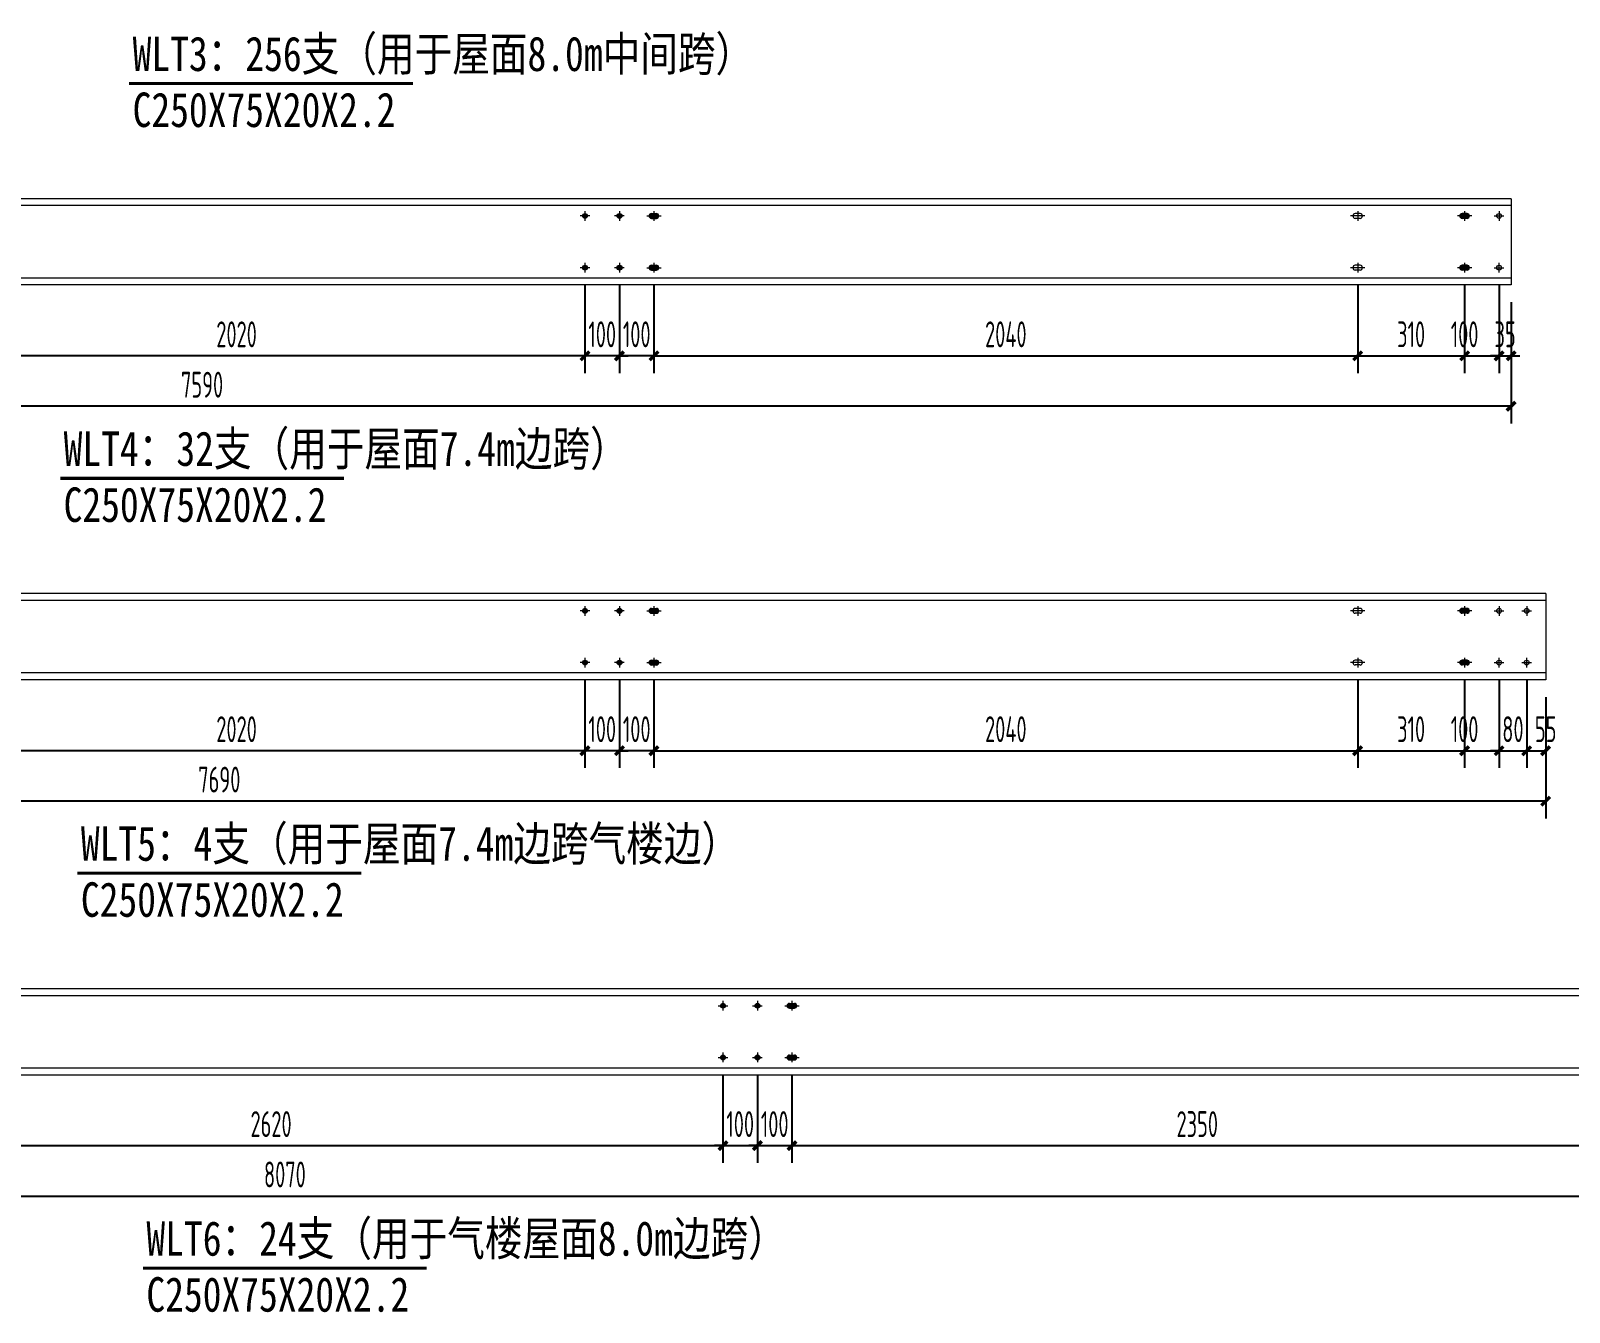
# Model space of a CAD drawing. Header units: inches. Extents: x 129725932 to 129894734, y 55771230 to 55809283.
# Drawn here: x 129813218 to 129817678, y 55780190 to 55783906 of the extents above; entities that cross this region are included whole.
import ezdxf

# ---------------------------------------------------------------- set-up
doc = ezdxf.new("R2010")
doc.units = ezdxf.units.IN
doc.header["$MEASUREMENT"] = 0
for name, color, linetype, lineweight in [('Bolt', 252, 'Continuous', 9), ('灰线', 253, 'Continuous', 5), ('白线', 7, 'Continuous', 5), ('绿线', 3, 'Continuous', 9), ('绿色', 3, 'Continuous', 20), ('黄线', 2, 'Continuous', 13)]:
    doc.layers.add(name, color=color, linetype=linetype, lineweight=lineweight)
doc.layers.add('DIM', color=3, linetype='Continuous')
doc.layers.add('细线', color=37, linetype='Continuous')
doc.styles.add('STYLE1', font='', dxfattribs={"width": 0.8})
doc.styles.add('标注', font='tssdeng.shx', dxfattribs={"width": 0.6, "bigfont": 'tssdchn.shx'})
doc.styles.get('STYLE1').set_extended_font_data('SimSun')
doc.dimstyles.new('构件标注', dxfattribs={"dimtxt": 75, "dimasz": 25, "dimexe": 50, "dimexo": 50, "dimgap": 25, "dimtad": 1, "dimdec": 0, "dimzin": 0, "dimdsep": 46, "dimtxsty": '标注', "dimblk": 'ARCHTICK', "dimcen": 0, "dimclrd": 1, "dimclre": 1, "dimclrt": 7, "dimadec": 0, "dimazin": 0, "dimtfac": 1, "dimtdec": 0, "dimtix": 1, "dimtmove": 2, "dimatfit": 3, "dimldrblk": 'ARCHTICK', "dimfxl": 0, "dimtolj": 1, "dimtzin": 0, "dimlwd": -1, "dimlwe": -1, "dimarcsym": 0})

# ---------------------------------------------------------------- blocks, each defined once
blk = doc.blocks.new('_ArchTick')
at = {"color": 0, "linetype": 'ByBlock', "const_width": 0.4}
blk.add_lwpolyline([(-0.5, -0.5), (0.5, 0.5)], dxfattribs=at)
blk = doc.blocks.new('*D1032')
at = {"layer": 'Defpoints', "color": 0}
for p in [(129809919.7, 55783168.8), (129817509.7, 55783168.8), (129809919.7, 55782817)]:
    blk.add_point(p, dxfattribs=at)
at = {"layer": 'DIM', "color": 1}
for p, q in [((129809919.7, 55783118.8), (129809919.7, 55782767)), ((129817509.7, 55783118.8), (129817509.7, 55782767)), ((129817509.7, 55782817), (129809919.7, 55782817))]:
    blk.add_line(p, q, dxfattribs=at)
at = {"layer": 'DIM', "color": 1, "xscale": 25, "yscale": 25, "zscale": 25, "rotation": 180}
blk.add_blockref('_ArchTick', (129809919.7, 55782817), dxfattribs=at)
at = {"layer": 'DIM', "color": 1, "xscale": 25, "yscale": 25, "zscale": 25}
blk.add_blockref('_ArchTick', (129817509.7, 55782817), dxfattribs=at)
at = {"layer": 'DIM', "color": 7, "insert": (129813714.7, 55782879.5), "char_height": 75, "attachment_point": 5, "style": '标注'}
blk.add_mtext('\\A1;7590', dxfattribs=at)
blk = doc.blocks.new('*D1036')
at = {"layer": 'Defpoints', "color": 0}
for p in [(129814924.7, 55783218.8), (129815024.7, 55783218.8), (129814924.7, 55782963.1)]:
    blk.add_point(p, dxfattribs=at)
at = {"layer": 'DIM', "color": 1}
for p, q in [((129814924.7, 55783168.8), (129814924.7, 55782913.1)), ((129815024.7, 55783168.8), (129815024.7, 55782913.1)), ((129814924.7, 55782963.1), (129814899.7, 55782963.1)), ((129815024.7, 55782963.1), (129814924.7, 55782963.1)), ((129815024.7, 55782963.1), (129815049.7, 55782963.1))]:
    blk.add_line(p, q, dxfattribs=at)
at = {"layer": 'DIM', "color": 1, "xscale": 25, "yscale": 25, "zscale": 25}
blk.add_blockref('_ArchTick', (129814924.7, 55782963.1), dxfattribs=at)
at = {"layer": 'DIM', "color": 1, "xscale": 25, "yscale": 25, "zscale": 25, "rotation": 180}
blk.add_blockref('_ArchTick', (129815024.7, 55782963.1), dxfattribs=at)
at = {"layer": 'DIM', "color": 7, "insert": (129814974.7, 55783025.6), "char_height": 75, "attachment_point": 5, "style": '标注'}
blk.add_mtext('\\A1;100', dxfattribs=at)
blk = doc.blocks.new('*D1037')
at = {"layer": 'Defpoints', "color": 0}
for p in [(129814824.7, 55783218.8), (129814924.7, 55783218.8), (129814824.7, 55782963.1)]:
    blk.add_point(p, dxfattribs=at)
at = {"layer": 'DIM', "color": 1}
for p, q in [((129814824.7, 55783168.8), (129814824.7, 55782913.1)), ((129814924.7, 55783168.8), (129814924.7, 55782913.1)), ((129814824.7, 55782963.1), (129814799.7, 55782963.1)), ((129814924.7, 55782963.1), (129814824.7, 55782963.1)), ((129814924.7, 55782963.1), (129814949.7, 55782963.1))]:
    blk.add_line(p, q, dxfattribs=at)
at = {"layer": 'DIM', "color": 1, "xscale": 25, "yscale": 25, "zscale": 25}
blk.add_blockref('_ArchTick', (129814824.7, 55782963.1), dxfattribs=at)
at = {"layer": 'DIM', "color": 1, "xscale": 25, "yscale": 25, "zscale": 25, "rotation": 180}
blk.add_blockref('_ArchTick', (129814924.7, 55782963.1), dxfattribs=at)
at = {"layer": 'DIM', "color": 7, "insert": (129814874.7, 55783025.6), "char_height": 75, "attachment_point": 5, "style": '标注'}
blk.add_mtext('\\A1;100', dxfattribs=at)
blk = doc.blocks.new('*D1040')
at = {"layer": 'Defpoints', "color": 0}
for p in [(129812804.7, 55783218.8), (129814824.7, 55783218.8), (129812804.7, 55782963.1)]:
    blk.add_point(p, dxfattribs=at)
at = {"layer": 'DIM', "color": 1}
for p, q in [((129812804.7, 55783168.8), (129812804.7, 55782913.1)), ((129814824.7, 55783168.8), (129814824.7, 55782913.1)), ((129814824.7, 55782963.1), (129812804.7, 55782963.1))]:
    blk.add_line(p, q, dxfattribs=at)
at = {"layer": 'DIM', "color": 1, "xscale": 25, "yscale": 25, "zscale": 25, "rotation": 180}
blk.add_blockref('_ArchTick', (129812804.7, 55782963.1), dxfattribs=at)
at = {"layer": 'DIM', "color": 1, "xscale": 25, "yscale": 25, "zscale": 25}
blk.add_blockref('_ArchTick', (129814824.7, 55782963.1), dxfattribs=at)
at = {"layer": 'DIM', "color": 7, "insert": (129813814.7, 55783025.6), "char_height": 75, "attachment_point": 5, "style": '标注'}
blk.add_mtext('\\A1;2020', dxfattribs=at)
blk = doc.blocks.new('*D1042')
at = {"layer": 'Defpoints', "color": 0}
for p in [(129817374.7, 55783218.8), (129817474.7, 55783218.8), (129817474.7, 55782963.1)]:
    blk.add_point(p, dxfattribs=at)
at = {"layer": 'DIM', "color": 1}
for p, q in [((129817374.7, 55783168.8), (129817374.7, 55782913.1)), ((129817474.7, 55783168.8), (129817474.7, 55782913.1)), ((129817374.7, 55782963.1), (129817474.7, 55782963.1))]:
    blk.add_line(p, q, dxfattribs=at)
at = {"layer": 'DIM', "color": 1, "xscale": 25, "yscale": 25, "zscale": 25, "rotation": 180}
blk.add_blockref('_ArchTick', (129817374.7, 55782963.1), dxfattribs=at)
at = {"layer": 'DIM', "color": 1, "xscale": 25, "yscale": 25, "zscale": 25}
blk.add_blockref('_ArchTick', (129817474.7, 55782963.1), dxfattribs=at)
at = {"layer": 'DIM', "color": 7, "insert": (129817374.7, 55783025.6), "char_height": 75, "attachment_point": 5, "style": '标注'}
blk.add_mtext('\\A1;100', dxfattribs=at)
blk = doc.blocks.new('*D1043')
at = {"layer": 'Defpoints', "color": 0}
for p in [(129817474.7, 55783218.8), (129817509.7, 55783168.8), (129817509.7, 55782963.1)]:
    blk.add_point(p, dxfattribs=at)
at = {"layer": 'DIM', "color": 1}
for p, q in [((129817474.7, 55783168.8), (129817474.7, 55782913.1)), ((129817509.7, 55783118.8), (129817509.7, 55782913.1)), ((129817474.7, 55782963.1), (129817449.7, 55782963.1)), ((129817474.7, 55782963.1), (129817509.7, 55782963.1)), ((129817509.7, 55782963.1), (129817534.7, 55782963.1))]:
    blk.add_line(p, q, dxfattribs=at)
at = {"layer": 'DIM', "color": 1, "xscale": 25, "yscale": 25, "zscale": 25}
blk.add_blockref('_ArchTick', (129817474.7, 55782963.1), dxfattribs=at)
at = {"layer": 'DIM', "color": 1, "xscale": 25, "yscale": 25, "zscale": 25, "rotation": 180}
blk.add_blockref('_ArchTick', (129817509.7, 55782963.1), dxfattribs=at)
at = {"layer": 'DIM', "color": 7, "insert": (129817492.2, 55783025.6), "char_height": 75, "attachment_point": 5, "style": '标注'}
blk.add_mtext('\\A1;35', dxfattribs=at)
blk = doc.blocks.new('*D1044')
at = {"layer": 'Defpoints', "color": 0}
for p in [(129815024.7, 55783218.8), (129817064.7, 55783218.8), (129817064.7, 55782963.1)]:
    blk.add_point(p, dxfattribs=at)
at = {"layer": 'DIM', "color": 1}
for p, q in [((129815024.7, 55783168.8), (129815024.7, 55782913.1)), ((129817064.7, 55783168.8), (129817064.7, 55782913.1)), ((129815024.7, 55782963.1), (129817064.7, 55782963.1))]:
    blk.add_line(p, q, dxfattribs=at)
at = {"layer": 'DIM', "color": 1, "xscale": 25, "yscale": 25, "zscale": 25, "rotation": 180}
blk.add_blockref('_ArchTick', (129815024.7, 55782963.1), dxfattribs=at)
at = {"layer": 'DIM', "color": 1, "xscale": 25, "yscale": 25, "zscale": 25}
blk.add_blockref('_ArchTick', (129817064.7, 55782963.1), dxfattribs=at)
at = {"layer": 'DIM', "color": 7, "insert": (129816044.7, 55783025.6), "char_height": 75, "attachment_point": 5, "style": '标注'}
blk.add_mtext('\\A1;2040', dxfattribs=at)
blk = doc.blocks.new('*D1045')
at = {"layer": 'Defpoints', "color": 0}
for p in [(129817064.7, 55783218.8), (129817374.7, 55783218.8), (129817374.7, 55782963.1)]:
    blk.add_point(p, dxfattribs=at)
at = {"layer": 'DIM', "color": 1}
for p, q in [((129817064.7, 55783168.8), (129817064.7, 55782913.1)), ((129817374.7, 55783168.8), (129817374.7, 55782913.1)), ((129817064.7, 55782963.1), (129817374.7, 55782963.1))]:
    blk.add_line(p, q, dxfattribs=at)
at = {"layer": 'DIM', "color": 1, "xscale": 25, "yscale": 25, "zscale": 25, "rotation": 180}
blk.add_blockref('_ArchTick', (129817064.7, 55782963.1), dxfattribs=at)
at = {"layer": 'DIM', "color": 1, "xscale": 25, "yscale": 25, "zscale": 25}
blk.add_blockref('_ArchTick', (129817374.7, 55782963.1), dxfattribs=at)
at = {"layer": 'DIM', "color": 7, "insert": (129817219.7, 55783025.6), "char_height": 75, "attachment_point": 5, "style": '标注'}
blk.add_mtext('\\A1;310', dxfattribs=at)
blk = doc.blocks.new('*D1048')
at = {"layer": 'Defpoints', "color": 0}
for p in [(129815424.7, 55780928.5), (129817774.7, 55780928.5), (129817774.7, 55780672.9)]:
    blk.add_point(p, dxfattribs=at)
at = {"layer": 'DIM', "color": 1}
for p, q in [((129815424.7, 55780878.5), (129815424.7, 55780622.9)), ((129817774.7, 55780878.5), (129817774.7, 55780622.9)), ((129815424.7, 55780672.9), (129817774.7, 55780672.9))]:
    blk.add_line(p, q, dxfattribs=at)
at = {"layer": 'DIM', "color": 1, "xscale": 25, "yscale": 25, "zscale": 25, "rotation": 180}
blk.add_blockref('_ArchTick', (129815424.7, 55780672.9), dxfattribs=at)
at = {"layer": 'DIM', "color": 1, "xscale": 25, "yscale": 25, "zscale": 25}
blk.add_blockref('_ArchTick', (129817774.7, 55780672.9), dxfattribs=at)
at = {"layer": 'DIM', "color": 7, "insert": (129816599.7, 55780735.4), "char_height": 75, "attachment_point": 5, "style": '标注'}
blk.add_mtext('\\A1;2350', dxfattribs=at)
blk = doc.blocks.new('*D1050')
at = {"layer": 'Defpoints', "color": 0}
for p in [(129809919.7, 55780878.5), (129817989.7, 55780878.5), (129817989.7, 55780526.8)]:
    blk.add_point(p, dxfattribs=at)
at = {"layer": 'DIM', "color": 1}
for p, q in [((129809919.7, 55780828.5), (129809919.7, 55780476.8)), ((129817989.7, 55780828.5), (129817989.7, 55780476.8)), ((129809919.7, 55780526.8), (129817989.7, 55780526.8))]:
    blk.add_line(p, q, dxfattribs=at)
at = {"layer": 'DIM', "color": 1, "xscale": 25, "yscale": 25, "zscale": 25, "rotation": 180}
blk.add_blockref('_ArchTick', (129809919.7, 55780526.8), dxfattribs=at)
at = {"layer": 'DIM', "color": 1, "xscale": 25, "yscale": 25, "zscale": 25}
blk.add_blockref('_ArchTick', (129817989.7, 55780526.8), dxfattribs=at)
at = {"layer": 'DIM', "color": 7, "insert": (129813954.7, 55780589.3), "char_height": 75, "attachment_point": 5, "style": '标注'}
blk.add_mtext('\\A1;8070', dxfattribs=at)
blk = doc.blocks.new('*D1056')
at = {"layer": 'Defpoints', "color": 0}
for p in [(129815324.7, 55780928.5), (129815424.7, 55780928.5), (129815424.7, 55780672.9)]:
    blk.add_point(p, dxfattribs=at)
at = {"layer": 'DIM', "color": 1}
for p, q in [((129815324.7, 55780878.5), (129815324.7, 55780622.9)), ((129815424.7, 55780878.5), (129815424.7, 55780622.9)), ((129815324.7, 55780672.9), (129815299.7, 55780672.9)), ((129815324.7, 55780672.9), (129815424.7, 55780672.9)), ((129815424.7, 55780672.9), (129815449.7, 55780672.9))]:
    blk.add_line(p, q, dxfattribs=at)
at = {"layer": 'DIM', "color": 1, "xscale": 25, "yscale": 25, "zscale": 25}
blk.add_blockref('_ArchTick', (129815324.7, 55780672.9), dxfattribs=at)
at = {"layer": 'DIM', "color": 1, "xscale": 25, "yscale": 25, "zscale": 25, "rotation": 180}
blk.add_blockref('_ArchTick', (129815424.7, 55780672.9), dxfattribs=at)
at = {"layer": 'DIM', "color": 7, "insert": (129815374.7, 55780735.4), "char_height": 75, "attachment_point": 5, "style": '标注'}
blk.add_mtext('\\A1;100', dxfattribs=at)
blk = doc.blocks.new('*D1057')
at = {"layer": 'Defpoints', "color": 0}
for p in [(129815224.7, 55780928.5), (129815324.7, 55780928.5), (129815324.7, 55780672.9)]:
    blk.add_point(p, dxfattribs=at)
at = {"layer": 'DIM', "color": 1}
for p, q in [((129815224.7, 55780878.5), (129815224.7, 55780622.9)), ((129815324.7, 55780878.5), (129815324.7, 55780622.9)), ((129815224.7, 55780672.9), (129815199.7, 55780672.9)), ((129815224.7, 55780672.9), (129815324.7, 55780672.9)), ((129815324.7, 55780672.9), (129815349.7, 55780672.9))]:
    blk.add_line(p, q, dxfattribs=at)
at = {"layer": 'DIM', "color": 1, "xscale": 25, "yscale": 25, "zscale": 25}
blk.add_blockref('_ArchTick', (129815224.7, 55780672.9), dxfattribs=at)
at = {"layer": 'DIM', "color": 1, "xscale": 25, "yscale": 25, "zscale": 25, "rotation": 180}
blk.add_blockref('_ArchTick', (129815324.7, 55780672.9), dxfattribs=at)
at = {"layer": 'DIM', "color": 7, "insert": (129815274.7, 55780735.4), "char_height": 75, "attachment_point": 5, "style": '标注'}
blk.add_mtext('\\A1;100', dxfattribs=at)
blk = doc.blocks.new('*D1058')
at = {"layer": 'Defpoints', "color": 0}
for p in [(129812604.7, 55780928.5), (129815224.7, 55780928.5), (129815224.7, 55780672.9)]:
    blk.add_point(p, dxfattribs=at)
at = {"layer": 'DIM', "color": 1}
for p, q in [((129812604.7, 55780878.5), (129812604.7, 55780622.9)), ((129815224.7, 55780878.5), (129815224.7, 55780622.9)), ((129812604.7, 55780672.9), (129815224.7, 55780672.9))]:
    blk.add_line(p, q, dxfattribs=at)
at = {"layer": 'DIM', "color": 1, "xscale": 25, "yscale": 25, "zscale": 25, "rotation": 180}
blk.add_blockref('_ArchTick', (129812604.7, 55780672.9), dxfattribs=at)
at = {"layer": 'DIM', "color": 1, "xscale": 25, "yscale": 25, "zscale": 25}
blk.add_blockref('_ArchTick', (129815224.7, 55780672.9), dxfattribs=at)
at = {"layer": 'DIM', "color": 7, "insert": (129813914.7, 55780735.4), "char_height": 75, "attachment_point": 5, "style": '标注'}
blk.add_mtext('\\A1;2620', dxfattribs=at)
blk = doc.blocks.new('*D1099')
at = {"layer": 'Defpoints', "color": 0}
for p in [(129809919.7, 55782023.7), (129817609.7, 55782023.7), (129809919.7, 55781671.9)]:
    blk.add_point(p, dxfattribs=at)
at = {"layer": 'DIM', "color": 1}
for p, q in [((129809919.7, 55781973.7), (129809919.7, 55781621.9)), ((129817609.7, 55781973.7), (129817609.7, 55781621.9)), ((129817609.7, 55781671.9), (129809919.7, 55781671.9))]:
    blk.add_line(p, q, dxfattribs=at)
at = {"layer": 'DIM', "color": 1, "xscale": 25, "yscale": 25, "zscale": 25, "rotation": 180}
blk.add_blockref('_ArchTick', (129809919.7, 55781671.9), dxfattribs=at)
at = {"layer": 'DIM', "color": 1, "xscale": 25, "yscale": 25, "zscale": 25}
blk.add_blockref('_ArchTick', (129817609.7, 55781671.9), dxfattribs=at)
at = {"layer": 'DIM', "color": 7, "insert": (129813764.7, 55781734.4), "char_height": 75, "attachment_point": 5, "style": '标注'}
blk.add_mtext('\\A1;7690', dxfattribs=at)
blk = doc.blocks.new('*D1103')
at = {"layer": 'Defpoints', "color": 0}
for p in [(129814924.7, 55782073.7), (129815024.7, 55782073.7), (129814924.7, 55781818)]:
    blk.add_point(p, dxfattribs=at)
at = {"layer": 'DIM', "color": 1}
for p, q in [((129814924.7, 55782023.7), (129814924.7, 55781768)), ((129815024.7, 55782023.7), (129815024.7, 55781768)), ((129814924.7, 55781818), (129814899.7, 55781818)), ((129815024.7, 55781818), (129814924.7, 55781818)), ((129815024.7, 55781818), (129815049.7, 55781818))]:
    blk.add_line(p, q, dxfattribs=at)
at = {"layer": 'DIM', "color": 1, "xscale": 25, "yscale": 25, "zscale": 25}
blk.add_blockref('_ArchTick', (129814924.7, 55781818), dxfattribs=at)
at = {"layer": 'DIM', "color": 1, "xscale": 25, "yscale": 25, "zscale": 25, "rotation": 180}
blk.add_blockref('_ArchTick', (129815024.7, 55781818), dxfattribs=at)
at = {"layer": 'DIM', "color": 7, "insert": (129814974.7, 55781880.5), "char_height": 75, "attachment_point": 5, "style": '标注'}
blk.add_mtext('\\A1;100', dxfattribs=at)
blk = doc.blocks.new('*D1104')
at = {"layer": 'Defpoints', "color": 0}
for p in [(129814824.7, 55782073.7), (129814924.7, 55782073.7), (129814824.7, 55781818)]:
    blk.add_point(p, dxfattribs=at)
at = {"layer": 'DIM', "color": 1}
for p, q in [((129814824.7, 55782023.7), (129814824.7, 55781768)), ((129814924.7, 55782023.7), (129814924.7, 55781768)), ((129814824.7, 55781818), (129814799.7, 55781818)), ((129814924.7, 55781818), (129814824.7, 55781818)), ((129814924.7, 55781818), (129814949.7, 55781818))]:
    blk.add_line(p, q, dxfattribs=at)
at = {"layer": 'DIM', "color": 1, "xscale": 25, "yscale": 25, "zscale": 25}
blk.add_blockref('_ArchTick', (129814824.7, 55781818), dxfattribs=at)
at = {"layer": 'DIM', "color": 1, "xscale": 25, "yscale": 25, "zscale": 25, "rotation": 180}
blk.add_blockref('_ArchTick', (129814924.7, 55781818), dxfattribs=at)
at = {"layer": 'DIM', "color": 7, "insert": (129814874.7, 55781880.5), "char_height": 75, "attachment_point": 5, "style": '标注'}
blk.add_mtext('\\A1;100', dxfattribs=at)
blk = doc.blocks.new('*D1107')
at = {"layer": 'Defpoints', "color": 0}
for p in [(129812804.7, 55782073.7), (129814824.7, 55782073.7), (129812804.7, 55781818)]:
    blk.add_point(p, dxfattribs=at)
at = {"layer": 'DIM', "color": 1}
for p, q in [((129812804.7, 55782023.7), (129812804.7, 55781768)), ((129814824.7, 55782023.7), (129814824.7, 55781768)), ((129814824.7, 55781818), (129812804.7, 55781818))]:
    blk.add_line(p, q, dxfattribs=at)
at = {"layer": 'DIM', "color": 1, "xscale": 25, "yscale": 25, "zscale": 25, "rotation": 180}
blk.add_blockref('_ArchTick', (129812804.7, 55781818), dxfattribs=at)
at = {"layer": 'DIM', "color": 1, "xscale": 25, "yscale": 25, "zscale": 25}
blk.add_blockref('_ArchTick', (129814824.7, 55781818), dxfattribs=at)
at = {"layer": 'DIM', "color": 7, "insert": (129813814.7, 55781880.5), "char_height": 75, "attachment_point": 5, "style": '标注'}
blk.add_mtext('\\A1;2020', dxfattribs=at)
blk = doc.blocks.new('*D1109')
at = {"layer": 'Defpoints', "color": 0}
for p in [(129817374.7, 55782073.7), (129817474.7, 55782073.7), (129817474.7, 55781818)]:
    blk.add_point(p, dxfattribs=at)
at = {"layer": 'DIM', "color": 1}
for p, q in [((129817374.7, 55782023.7), (129817374.7, 55781768)), ((129817474.7, 55782023.7), (129817474.7, 55781768)), ((129817374.7, 55781818), (129817474.7, 55781818))]:
    blk.add_line(p, q, dxfattribs=at)
at = {"layer": 'DIM', "color": 1, "xscale": 25, "yscale": 25, "zscale": 25, "rotation": 180}
blk.add_blockref('_ArchTick', (129817374.7, 55781818), dxfattribs=at)
at = {"layer": 'DIM', "color": 1, "xscale": 25, "yscale": 25, "zscale": 25}
blk.add_blockref('_ArchTick', (129817474.7, 55781818), dxfattribs=at)
at = {"layer": 'DIM', "color": 7, "insert": (129817374.7, 55781880.5), "char_height": 75, "attachment_point": 5, "style": '标注'}
blk.add_mtext('\\A1;100', dxfattribs=at)
blk = doc.blocks.new('*D1110')
at = {"layer": 'Defpoints', "color": 0}
for p in [(129815024.7, 55782073.7), (129817064.7, 55782073.7), (129817064.7, 55781818)]:
    blk.add_point(p, dxfattribs=at)
at = {"layer": 'DIM', "color": 1}
for p, q in [((129815024.7, 55782023.7), (129815024.7, 55781768)), ((129817064.7, 55782023.7), (129817064.7, 55781768)), ((129815024.7, 55781818), (129817064.7, 55781818))]:
    blk.add_line(p, q, dxfattribs=at)
at = {"layer": 'DIM', "color": 1, "xscale": 25, "yscale": 25, "zscale": 25, "rotation": 180}
blk.add_blockref('_ArchTick', (129815024.7, 55781818), dxfattribs=at)
at = {"layer": 'DIM', "color": 1, "xscale": 25, "yscale": 25, "zscale": 25}
blk.add_blockref('_ArchTick', (129817064.7, 55781818), dxfattribs=at)
at = {"layer": 'DIM', "color": 7, "insert": (129816044.7, 55781880.5), "char_height": 75, "attachment_point": 5, "style": '标注'}
blk.add_mtext('\\A1;2040', dxfattribs=at)
blk = doc.blocks.new('*D1111')
at = {"layer": 'Defpoints', "color": 0}
for p in [(129817064.7, 55782073.6), (129817374.7, 55782073.6), (129817374.7, 55781818)]:
    blk.add_point(p, dxfattribs=at)
at = {"layer": 'DIM', "color": 1}
for p, q in [((129817064.7, 55782023.6), (129817064.7, 55781768)), ((129817374.7, 55782023.6), (129817374.7, 55781768)), ((129817064.7, 55781818), (129817374.7, 55781818))]:
    blk.add_line(p, q, dxfattribs=at)
at = {"layer": 'DIM', "color": 1, "xscale": 25, "yscale": 25, "zscale": 25, "rotation": 180}
blk.add_blockref('_ArchTick', (129817064.7, 55781818), dxfattribs=at)
at = {"layer": 'DIM', "color": 1, "xscale": 25, "yscale": 25, "zscale": 25}
blk.add_blockref('_ArchTick', (129817374.7, 55781818), dxfattribs=at)
at = {"layer": 'DIM', "color": 7, "insert": (129817219.7, 55781880.5), "char_height": 75, "attachment_point": 5, "style": '标注'}
blk.add_mtext('\\A1;310', dxfattribs=at)
blk = doc.blocks.new('*D1115')
at = {"layer": 'Defpoints', "color": 0}
for p in [(129817554.7, 55782073.7), (129817609.7, 55782023.7), (129817609.7, 55781818)]:
    blk.add_point(p, dxfattribs=at)
at = {"layer": 'DIM', "color": 1}
for p, q in [((129817554.7, 55782023.7), (129817554.7, 55781768)), ((129817609.7, 55781973.7), (129817609.7, 55781768)), ((129817554.7, 55781818), (129817609.7, 55781818))]:
    blk.add_line(p, q, dxfattribs=at)
at = {"layer": 'DIM', "color": 1, "xscale": 25, "yscale": 25, "zscale": 25, "rotation": 180}
blk.add_blockref('_ArchTick', (129817554.7, 55781818), dxfattribs=at)
at = {"layer": 'DIM', "color": 1, "xscale": 25, "yscale": 25, "zscale": 25}
blk.add_blockref('_ArchTick', (129817609.7, 55781818), dxfattribs=at)
at = {"layer": 'DIM', "color": 7, "insert": (129817609.7, 55781880.5), "char_height": 75, "attachment_point": 5, "style": '标注'}
blk.add_mtext('\\A1;55', dxfattribs=at)
blk = doc.blocks.new('*D1116')
at = {"layer": 'Defpoints', "color": 0}
for p in [(129817474.7, 55782073.7), (129817554.7, 55782073.7), (129817554.7, 55781818)]:
    blk.add_point(p, dxfattribs=at)
at = {"layer": 'DIM', "color": 1}
for p, q in [((129817474.7, 55782023.7), (129817474.7, 55781768)), ((129817554.7, 55782023.7), (129817554.7, 55781768)), ((129817474.7, 55781818), (129817449.7, 55781818)), ((129817474.7, 55781818), (129817554.7, 55781818)), ((129817554.7, 55781818), (129817579.7, 55781818))]:
    blk.add_line(p, q, dxfattribs=at)
at = {"layer": 'DIM', "color": 1, "xscale": 25, "yscale": 25, "zscale": 25}
blk.add_blockref('_ArchTick', (129817474.7, 55781818), dxfattribs=at)
at = {"layer": 'DIM', "color": 1, "xscale": 25, "yscale": 25, "zscale": 25, "rotation": 180}
blk.add_blockref('_ArchTick', (129817554.7, 55781818), dxfattribs=at)
at = {"layer": 'DIM', "color": 7, "insert": (129817514.7, 55781880.5), "char_height": 75, "attachment_point": 5, "style": '标注'}
blk.add_mtext('\\A1;80', dxfattribs=at)

msp = doc.modelspace()

# ---------------------------------------------------------------- hatches: boundary and pattern name
at = {"layer": '绿线'}
h = msp.add_hatch(color=256, dxfattribs=at)
h.paths.add_polyline_path([(129815024.7, 55783375.8), (129815017.7, 55783375.8, 0.414214), (129815010.7, 55783368.8), (129815024.7, 55783368.8)])
h.paths.add_polyline_path([(129815031.7, 55783375.8), (129815024.7, 55783375.8), (129815024.7, 55783368.8), (129815038.7, 55783368.8, 0.414214)])
h.paths.add_polyline_path([(129815038.7, 55783368.8), (129815024.7, 55783368.8), (129815024.7, 55783361.8), (129815031.7, 55783361.8, 0.414214)])
h.paths.add_polyline_path([(129815024.7, 55783368.8), (129815010.7, 55783368.8, 0.414214), (129815017.7, 55783361.8), (129815024.7, 55783361.8)])
h = msp.add_hatch(color=256, dxfattribs=at)
h.paths.add_polyline_path([(129817374.7, 55783375.8), (129817381.7, 55783375.8, -0.414214), (129817388.7, 55783368.8), (129817374.7, 55783368.8)])
h.paths.add_polyline_path([(129817367.7, 55783375.8), (129817374.7, 55783375.8), (129817374.7, 55783368.8), (129817360.7, 55783368.8, -0.414214)])
h.paths.add_polyline_path([(129817360.7, 55783368.8), (129817374.7, 55783368.8), (129817374.7, 55783361.8), (129817367.7, 55783361.8, -0.414214)])
h.paths.add_polyline_path([(129817374.7, 55783368.8), (129817388.7, 55783368.8, -0.414214), (129817381.7, 55783361.8), (129817374.7, 55783361.8)])
h = msp.add_hatch(color=256, dxfattribs=at)
h.paths.add_polyline_path([(129815024.7, 55783225.8), (129815017.7, 55783225.8, 0.414214), (129815010.7, 55783218.8), (129815024.7, 55783218.8)])
h.paths.add_polyline_path([(129815031.7, 55783225.8), (129815024.7, 55783225.8), (129815024.7, 55783218.8), (129815038.7, 55783218.8, 0.414214)])
h.paths.add_polyline_path([(129815038.7, 55783218.8), (129815024.7, 55783218.8), (129815024.7, 55783211.8), (129815031.7, 55783211.8, 0.414214)])
h.paths.add_polyline_path([(129815024.7, 55783218.8), (129815010.7, 55783218.8, 0.414214), (129815017.7, 55783211.8), (129815024.7, 55783211.8)])
h = msp.add_hatch(color=256, dxfattribs=at)
h.paths.add_polyline_path([(129817374.7, 55783225.8), (129817381.7, 55783225.8, -0.414214), (129817388.7, 55783218.8), (129817374.7, 55783218.8)])
h.paths.add_polyline_path([(129817367.7, 55783225.8), (129817374.7, 55783225.8), (129817374.7, 55783218.8), (129817360.7, 55783218.8, -0.414214)])
h.paths.add_polyline_path([(129817360.7, 55783218.8), (129817374.7, 55783218.8), (129817374.7, 55783211.8), (129817367.7, 55783211.8, -0.414214)])
h.paths.add_polyline_path([(129817374.7, 55783218.8), (129817388.7, 55783218.8, -0.414214), (129817381.7, 55783211.8), (129817374.7, 55783211.8)])
h = msp.add_hatch(color=256, dxfattribs=at)
h.paths.add_polyline_path([(129815024.7, 55782230.7), (129815017.7, 55782230.7, 0.414214), (129815010.7, 55782223.7), (129815024.7, 55782223.7)])
h.paths.add_polyline_path([(129815031.7, 55782230.7), (129815024.7, 55782230.7), (129815024.7, 55782223.7), (129815038.7, 55782223.7, 0.414214)])
h.paths.add_polyline_path([(129815038.7, 55782223.7), (129815024.7, 55782223.7), (129815024.7, 55782216.7), (129815031.7, 55782216.7, 0.414214)])
h.paths.add_polyline_path([(129815024.7, 55782223.7), (129815010.7, 55782223.7, 0.414214), (129815017.7, 55782216.7), (129815024.7, 55782216.7)])
h = msp.add_hatch(color=256, dxfattribs=at)
h.paths.add_polyline_path([(129817374.7, 55782230.7), (129817381.7, 55782230.7, -0.414214), (129817388.7, 55782223.7), (129817374.7, 55782223.7)])
h.paths.add_polyline_path([(129817367.7, 55782230.7), (129817374.7, 55782230.7), (129817374.7, 55782223.7), (129817360.7, 55782223.7, -0.414214)])
h.paths.add_polyline_path([(129817360.7, 55782223.7), (129817374.7, 55782223.7), (129817374.7, 55782216.7), (129817367.7, 55782216.7, -0.414214)])
h.paths.add_polyline_path([(129817374.7, 55782223.7), (129817388.7, 55782223.7, -0.414214), (129817381.7, 55782216.7), (129817374.7, 55782216.7)])
h = msp.add_hatch(color=256, dxfattribs=at)
h.paths.add_polyline_path([(129815024.7, 55782080.7), (129815017.7, 55782080.7, 0.414214), (129815010.7, 55782073.6), (129815024.7, 55782073.6)])
h.paths.add_polyline_path([(129815031.7, 55782080.7), (129815024.7, 55782080.7), (129815024.7, 55782073.6), (129815038.7, 55782073.6, 0.414214)])
h.paths.add_polyline_path([(129815038.7, 55782073.6), (129815024.7, 55782073.6), (129815024.7, 55782066.7), (129815031.7, 55782066.7, 0.414214)])
h.paths.add_polyline_path([(129815024.7, 55782073.6), (129815010.7, 55782073.6, 0.414214), (129815017.7, 55782066.7), (129815024.7, 55782066.7)])
h = msp.add_hatch(color=256, dxfattribs=at)
h.paths.add_polyline_path([(129817374.7, 55782080.7), (129817381.7, 55782080.7, -0.414214), (129817388.7, 55782073.6), (129817374.7, 55782073.6)])
h.paths.add_polyline_path([(129817367.7, 55782080.7), (129817374.7, 55782080.7), (129817374.7, 55782073.6), (129817360.7, 55782073.6, -0.414214)])
h.paths.add_polyline_path([(129817360.7, 55782073.6), (129817374.7, 55782073.6), (129817374.7, 55782066.7), (129817367.7, 55782066.7, -0.414214)])
h.paths.add_polyline_path([(129817374.7, 55782073.6), (129817388.7, 55782073.6, -0.414214), (129817381.7, 55782066.7), (129817374.7, 55782066.7)])
h = msp.add_hatch(color=256, dxfattribs=at)
h.paths.add_polyline_path([(129815424.7, 55781085.5), (129815417.7, 55781085.5, 0.414214), (129815410.7, 55781078.5), (129815424.7, 55781078.5)])
h.paths.add_polyline_path([(129815431.7, 55781085.5), (129815424.7, 55781085.5), (129815424.7, 55781078.5), (129815438.7, 55781078.5, 0.414214)])
h.paths.add_polyline_path([(129815438.7, 55781078.5), (129815424.7, 55781078.5), (129815424.7, 55781071.5), (129815431.7, 55781071.5, 0.414214)])
h.paths.add_polyline_path([(129815424.7, 55781078.5), (129815410.7, 55781078.5, 0.414214), (129815417.7, 55781071.5), (129815424.7, 55781071.5)])
h = msp.add_hatch(color=256, dxfattribs=at)
h.paths.add_polyline_path([(129815424.7, 55780935.5), (129815417.7, 55780935.5, 0.414214), (129815410.7, 55780928.5), (129815424.7, 55780928.5)])
h.paths.add_polyline_path([(129815431.7, 55780935.5), (129815424.7, 55780935.5), (129815424.7, 55780928.5), (129815438.7, 55780928.5, 0.414214)])
h.paths.add_polyline_path([(129815438.7, 55780928.5), (129815424.7, 55780928.5), (129815424.7, 55780921.5), (129815431.7, 55780921.5, 0.414214)])
h.paths.add_polyline_path([(129815424.7, 55780928.5), (129815410.7, 55780928.5, 0.414214), (129815417.7, 55780921.5), (129815424.7, 55780921.5)])
at = {"layer": '绿色'}
h = msp.add_hatch(color=256, dxfattribs=at)
h.dxf.hatch_style = 1
edge = h.paths.add_edge_path()
edge.add_arc((129814824.7, 55783368.8), 7, 180, 540, ccw=False)
h = msp.add_hatch(color=256, dxfattribs=at)
h.dxf.hatch_style = 1
edge = h.paths.add_edge_path()
edge.add_arc((129814924.7, 55783368.8), 7, 180, 540, ccw=False)
h = msp.add_hatch(color=256, dxfattribs=at)
h.dxf.hatch_style = 1
edge = h.paths.add_edge_path()
edge.add_arc((129814824.7, 55783218.8), 7, 180, 540, ccw=False)
h = msp.add_hatch(color=256, dxfattribs=at)
h.dxf.hatch_style = 1
edge = h.paths.add_edge_path()
edge.add_arc((129814924.7, 55783218.8), 7, 180, 540, ccw=False)
h = msp.add_hatch(color=256, dxfattribs=at)
h.dxf.hatch_style = 1
edge = h.paths.add_edge_path()
edge.add_arc((129814824.7, 55782223.7), 7, 180, 540, ccw=False)
h = msp.add_hatch(color=256, dxfattribs=at)
h.dxf.hatch_style = 1
edge = h.paths.add_edge_path()
edge.add_arc((129814924.7, 55782223.7), 7, 180, 540, ccw=False)
h = msp.add_hatch(color=256, dxfattribs=at)
h.dxf.hatch_style = 1
edge = h.paths.add_edge_path()
edge.add_arc((129814824.7, 55782073.6), 7, 180, 540, ccw=False)
h = msp.add_hatch(color=256, dxfattribs=at)
h.dxf.hatch_style = 1
edge = h.paths.add_edge_path()
edge.add_arc((129814924.7, 55782073.6), 7, 180, 540, ccw=False)
h = msp.add_hatch(color=256, dxfattribs=at)
h.dxf.hatch_style = 1
edge = h.paths.add_edge_path()
edge.add_arc((129815224.7, 55781078.5), 7, 0, 360)
h = msp.add_hatch(color=256, dxfattribs=at)
h.dxf.hatch_style = 1
edge = h.paths.add_edge_path()
edge.add_arc((129815324.7, 55781078.5), 7, 0, 360)
h = msp.add_hatch(color=256, dxfattribs=at)
h.dxf.hatch_style = 1
edge = h.paths.add_edge_path()
edge.add_arc((129815224.7, 55780928.5), 7, 0, 360)
h = msp.add_hatch(color=256, dxfattribs=at)
h.dxf.hatch_style = 1
edge = h.paths.add_edge_path()
edge.add_arc((129815324.7, 55780928.5), 7, 0, 360)

# ---------------------------------------------------------------- linework, layer by layer
at = {"layer": 'Bolt'}
for p, q in [((129814838.7, 55783368.8), (129814810.7, 55783368.8)), ((129814824.7, 55783382.8), (129814824.7, 55783354.8)), ((129814938.7, 55783368.8), (129814910.7, 55783368.8)), ((129814924.7, 55783382.8), (129814924.7, 55783354.8)), ((129815003.7, 55783368.8), (129815045.7, 55783368.8)), ((129815010.7, 55783368.8), (129815038.7, 55783368.8)), ((129815017.7, 55783375.8), (129815031.7, 55783375.8)), ((129815017.7, 55783361.8), (129815031.7, 55783361.8)), ((129815024.7, 55783382.8), (129815024.7, 55783354.8)), ((129815024.7, 55783382.8), (129815024.7, 55783354.8)), ((129817085.7, 55783368.8), (129817043.7, 55783368.8)), ((129817071.7, 55783375.8), (129817057.7, 55783375.8)), ((129817071.7, 55783361.8), (129817057.7, 55783361.8)), ((129817064.7, 55783382.8), (129817064.7, 55783354.8)), ((129817395.7, 55783368.8), (129817353.7, 55783368.8)), ((129817388.7, 55783368.8), (129817360.7, 55783368.8)), ((129817381.7, 55783375.8), (129817367.7, 55783375.8)), ((129817381.7, 55783361.8), (129817367.7, 55783361.8)), ((129817374.7, 55783382.8), (129817374.7, 55783354.8)), ((129817374.7, 55783382.8), (129817374.7, 55783354.8)), ((129817460.7, 55783368.8), (129817488.7, 55783368.8)), ((129817474.7, 55783382.8), (129817474.7, 55783354.8)), ((129814838.7, 55783218.8), (129814810.7, 55783218.8)), ((129814824.7, 55783232.8), (129814824.7, 55783204.8)), ((129814938.7, 55783218.8), (129814910.7, 55783218.8)), ((129814924.7, 55783232.8), (129814924.7, 55783204.8)), ((129815003.7, 55783218.8), (129815045.7, 55783218.8)), ((129815010.7, 55783218.8), (129815038.7, 55783218.8)), ((129815017.7, 55783225.8), (129815031.7, 55783225.8)), ((129815017.7, 55783211.8), (129815031.7, 55783211.8)), ((129815024.7, 55783232.8), (129815024.7, 55783204.8)), ((129815024.7, 55783232.8), (129815024.7, 55783204.8)), ((129817085.7, 55783218.8), (129817043.7, 55783218.8)), ((129817071.7, 55783225.8), (129817057.7, 55783225.8)), ((129817071.7, 55783211.8), (129817057.7, 55783211.8)), ((129817064.7, 55783232.8), (129817064.7, 55783204.8)), ((129817395.7, 55783218.8), (129817353.7, 55783218.8)), ((129817388.7, 55783218.8), (129817360.7, 55783218.8)), ((129817381.7, 55783225.8), (129817367.7, 55783225.8)), ((129817381.7, 55783211.8), (129817367.7, 55783211.8)), ((129817374.7, 55783232.8), (129817374.7, 55783204.8)), ((129817374.7, 55783232.8), (129817374.7, 55783204.8)), ((129817460.7, 55783218.8), (129817488.7, 55783218.8)), ((129817474.7, 55783204.8), (129817474.7, 55783232.8)), ((129814824.7, 55782237.7), (129814824.7, 55782209.7)), ((129814924.7, 55782237.7), (129814924.7, 55782209.7)), ((129815017.7, 55782230.7), (129815031.7, 55782230.7)), ((129815024.7, 55782237.7), (129815024.7, 55782209.7)), ((129815024.7, 55782237.7), (129815024.7, 55782209.7)), ((129817071.7, 55782230.7), (129817057.7, 55782230.7)), ((129817064.7, 55782237.7), (129817064.7, 55782209.7)), ((129817381.7, 55782230.7), (129817367.7, 55782230.7)), ((129817374.7, 55782237.7), (129817374.7, 55782209.7)), ((129817374.7, 55782237.7), (129817374.7, 55782209.7)), ((129817474.7, 55782237.7), (129817474.7, 55782209.7)), ((129817554.7, 55782237.7), (129817554.7, 55782209.7)), ((129814838.7, 55782223.7), (129814810.7, 55782223.7)), ((129814938.7, 55782223.7), (129814910.7, 55782223.7)), ((129815003.7, 55782223.7), (129815045.7, 55782223.7)), ((129815010.7, 55782223.7), (129815038.7, 55782223.7)), ((129815017.7, 55782216.7), (129815031.7, 55782216.7)), ((129817085.7, 55782223.7), (129817043.7, 55782223.7)), ((129817071.7, 55782216.7), (129817057.7, 55782216.7)), ((129817395.7, 55782223.7), (129817353.7, 55782223.7)), ((129817388.7, 55782223.7), (129817360.7, 55782223.7)), ((129817381.7, 55782216.7), (129817367.7, 55782216.7)), ((129817460.7, 55782223.7), (129817488.7, 55782223.7)), ((129817540.7, 55782223.7), (129817568.7, 55782223.7)), ((129814838.7, 55782073.6), (129814810.7, 55782073.6)), ((129814824.7, 55782087.7), (129814824.7, 55782059.7)), ((129814938.7, 55782073.6), (129814910.7, 55782073.6)), ((129814924.7, 55782087.7), (129814924.7, 55782059.7)), ((129815003.7, 55782073.6), (129815045.7, 55782073.6)), ((129815010.7, 55782073.6), (129815038.7, 55782073.6)), ((129815017.7, 55782080.7), (129815031.7, 55782080.7)), ((129815017.7, 55782066.7), (129815031.7, 55782066.7)), ((129815024.7, 55782087.7), (129815024.7, 55782059.7)), ((129815024.7, 55782087.7), (129815024.7, 55782059.7)), ((129817085.7, 55782073.6), (129817043.7, 55782073.6)), ((129817071.7, 55782080.7), (129817057.7, 55782080.7)), ((129817071.7, 55782066.7), (129817057.7, 55782066.7)), ((129817064.7, 55782087.7), (129817064.7, 55782059.7)), ((129817395.7, 55782073.6), (129817353.7, 55782073.6)), ((129817388.7, 55782073.6), (129817360.7, 55782073.6)), ((129817381.7, 55782080.7), (129817367.7, 55782080.7)), ((129817381.7, 55782066.7), (129817367.7, 55782066.7)), ((129817374.7, 55782087.7), (129817374.7, 55782059.7)), ((129817374.7, 55782087.7), (129817374.7, 55782059.7)), ((129817460.7, 55782073.6), (129817488.7, 55782073.6)), ((129817474.7, 55782059.7), (129817474.7, 55782087.7)), ((129817540.7, 55782073.6), (129817568.7, 55782073.6)), ((129817554.7, 55782059.7), (129817554.7, 55782087.7)), ((129815210.7, 55781078.5), (129815238.7, 55781078.5)), ((129815224.7, 55781092.5), (129815224.7, 55781064.5)), ((129815310.7, 55781078.5), (129815338.7, 55781078.5)), ((129815324.7, 55781092.5), (129815324.7, 55781064.5)), ((129815403.7, 55781078.5), (129815445.7, 55781078.5)), ((129815410.7, 55781078.5), (129815438.7, 55781078.5)), ((129815417.7, 55781085.5), (129815431.7, 55781085.5)), ((129815417.7, 55781071.5), (129815431.7, 55781071.5)), ((129815424.7, 55781092.5), (129815424.7, 55781064.5)), ((129815424.7, 55781092.5), (129815424.7, 55781064.5)), ((129815224.7, 55780942.5), (129815224.7, 55780914.5)), ((129815324.7, 55780942.5), (129815324.7, 55780914.5)), ((129815417.7, 55780935.5), (129815431.7, 55780935.5)), ((129815424.7, 55780942.5), (129815424.7, 55780914.5)), ((129815424.7, 55780942.5), (129815424.7, 55780914.5)), ((129815210.7, 55780928.5), (129815238.7, 55780928.5)), ((129815310.7, 55780928.5), (129815338.7, 55780928.5)), ((129815403.7, 55780928.5), (129815445.7, 55780928.5)), ((129815410.7, 55780928.5), (129815438.7, 55780928.5)), ((129815417.7, 55780921.5), (129815431.7, 55780921.5))]:
    msp.add_line(p, q, dxfattribs=at)
for centre in [(129814824.7, 55783368.8), (129814924.7, 55783368.8), (129815024.7, 55783368.8), (129817374.7, 55783368.8), (129817474.7, 55783368.8), (129814824.7, 55783218.8), (129814924.7, 55783218.8), (129815024.7, 55783218.8), (129817374.7, 55783218.8), (129817474.7, 55783218.8), (129814824.7, 55782223.7), (129814924.7, 55782223.7), (129815024.7, 55782223.7), (129817374.7, 55782223.7), (129817474.7, 55782223.7), (129817554.7, 55782223.7), (129814824.7, 55782073.6), (129814924.7, 55782073.6), (129815024.7, 55782073.6), (129817374.7, 55782073.6), (129817474.7, 55782073.6), (129817554.7, 55782073.6), (129815224.7, 55781078.5), (129815324.7, 55781078.5), (129815424.7, 55781078.5), (129815224.7, 55780928.5), (129815324.7, 55780928.5), (129815424.7, 55780928.5)]:
    msp.add_circle(centre, 7, dxfattribs=at)
for centre, start, end in [((129815017.7, 55783368.8), 90, 270), ((129815031.7, 55783368.8), 270, 90), ((129817057.7, 55783368.8), 90, 270), ((129817071.7, 55783368.8), 270, 90), ((129817367.7, 55783368.8), 90, 270), ((129817381.7, 55783368.8), 270, 90), ((129815017.7, 55783218.8), 90, 270), ((129815031.7, 55783218.8), 270, 90), ((129817057.7, 55783218.8), 90, 270), ((129817071.7, 55783218.8), 270, 90), ((129817367.7, 55783218.8), 90, 270), ((129817381.7, 55783218.8), 270, 90), ((129815017.7, 55782223.7), 90, 270), ((129815031.7, 55782223.7), 270, 90), ((129817057.7, 55782223.7), 90, 270), ((129817071.7, 55782223.7), 270, 90), ((129817367.7, 55782223.7), 90, 270), ((129817381.7, 55782223.7), 270, 90), ((129815017.7, 55782073.6), 90, 270), ((129815031.7, 55782073.6), 270, 90), ((129817057.7, 55782073.6), 90, 270), ((129817071.7, 55782073.6), 270, 90), ((129817367.7, 55782073.6), 90, 270), ((129817381.7, 55782073.6), 270, 90), ((129815417.7, 55781078.5), 90, 270), ((129815431.7, 55781078.5), 270, 90), ((129815417.7, 55780928.5), 90, 270), ((129815431.7, 55780928.5), 270, 90)]:
    msp.add_arc(centre, 7, start, end, dxfattribs=at)
at = {"layer": '灰线'}
for p, q in [((129817509.7, 55783398.8), (129809919.7, 55783398.8)), ((129817509.7, 55783188.8), (129809919.7, 55783188.8)), ((129817609.7, 55782253.7), (129809919.7, 55782253.7)), ((129817609.7, 55782043.7), (129809919.7, 55782043.7)), ((129809919.7, 55781108.5), (129817989.7, 55781108.5)), ((129809919.7, 55780898.5), (129817989.7, 55780898.5))]:
    msp.add_line(p, q, dxfattribs=at)
at = {"layer": '细线', "lineweight": -3, "const_width": 8.89}
for points in [[(129813503.3, 55783753.1), (129814326.1, 55783753.1)], [(129813303.3, 55782608), (129814126.1, 55782608)], [(129813353.3, 55781462.9), (129814176.1, 55781462.9)], [(129813543.3, 55780317.8), (129814366.1, 55780317.8)]]:
    msp.add_lwpolyline(points, dxfattribs=at)
at = {"layer": '黄线'}
for p, q in [((129817509.7, 55783418.8), (129809919.7, 55783418.8)), ((129817509.7, 55783418.8), (129817509.7, 55783168.8)), ((129817509.7, 55783168.8), (129809919.7, 55783168.8)), ((129817609.7, 55782273.7), (129809919.7, 55782273.7)), ((129817609.7, 55782273.7), (129817609.7, 55782023.7)), ((129817609.7, 55782023.7), (129809919.7, 55782023.7)), ((129809919.7, 55781128.5), (129817989.7, 55781128.5)), ((129809919.7, 55780878.5), (129817989.7, 55780878.5))]:
    msp.add_line(p, q, dxfattribs=at)

# ---------------------------------------------------------------- texts
at = {"layer": '白线', "style": 'STYLE1', "width": 0.8}
for s, p in [('WLT3：256支（用于屋面8.0m中间跨）', (129813513.3, 55783789.1)), ('C250X75X20X2.2', (129813513.3, 55783626.7)), ('WLT4：32支（用于屋面7.4m边跨）', (129813313.3, 55782644)), ('C250X75X20X2.2', (129813313.3, 55782481.6)), ('WLT5：4支（用于屋面7.4m边跨气楼边）', (129813363.3, 55781498.9)), ('C250X75X20X2.2', (129813363.3, 55781336.5)), ('WLT6：24支（用于气楼屋面8.0m边跨）', (129813553.3, 55780353.8)), ('C250X75X20X2.2', (129813553.3, 55780191.4))]:
    msp.add_text(s, height=100, dxfattribs=at).set_placement(p)

# ---------------------------------------------------------------- dimensions: what is measured, and where the dimension line sits
at = {"layer": 'DIM'}
for base, p1, p2, angle, picture, middle in [((129812804.7, 55782963.1), (129814824.7, 55783218.8), (129812804.7, 55783218.8), 180, '*D1040', (129813814.7, 55783025.6)), ((129814824.7, 55782963.1), (129814924.7, 55783218.8), (129814824.7, 55783218.8), 180, '*D1037', (129814874.7, 55783025.6)), ((129814924.7, 55782963.1), (129815024.7, 55783218.8), (129814924.7, 55783218.8), 180, '*D1036', (129814974.7, 55783025.6)), ((129817509.7, 55782963.1), (129817474.7, 55783218.8), (129817509.7, 55783168.8), 180, '*D1043', (129817492.2, 55783025.6)), ((129809919.7, 55782817), (129817509.7, 55783168.8), (129809919.7, 55783168.8), 180, '*D1032', (129813714.7, 55782879.5)), ((129812804.7, 55781818), (129814824.7, 55782073.6), (129812804.7, 55782073.6), 180, '*D1107', (129813814.7, 55781880.5)), ((129814824.7, 55781818), (129814924.7, 55782073.6), (129814824.7, 55782073.6), 180, '*D1104', (129814874.7, 55781880.5)), ((129814924.7, 55781818), (129815024.7, 55782073.6), (129814924.7, 55782073.6), 180, '*D1103', (129814974.7, 55781880.5)), ((129809919.7, 55781671.9), (129817609.7, 55782023.7), (129809919.7, 55782023.7), 180, '*D1099', (129813764.7, 55781734.4)), ((129815224.7, 55780672.9), (129812604.7, 55780928.5), (129815224.7, 55780928.5), 0, '*D1058', (129813914.7, 55780735.4)), ((129815324.7, 55780672.9), (129815224.7, 55780928.5), (129815324.7, 55780928.5), 0, '*D1057', (129815274.7, 55780735.4)), ((129815424.7, 55780672.9), (129815324.7, 55780928.5), (129815424.7, 55780928.5), 0, '*D1056', (129815374.7, 55780735.4)), ((129817774.7, 55780672.9), (129815424.7, 55780928.5), (129817774.7, 55780928.5), 0, '*D1048', (129816599.7, 55780735.4)), ((129817989.7, 55780526.8), (129809919.7, 55780878.5), (129817989.7, 55780878.5), 0, '*D1050', (129813954.7, 55780589.3))]:
    dim = msp.add_linear_dim(base=base, p1=p1, p2=p2, angle=angle, dimstyle='构件标注', dxfattribs=at)
    dim.commit()
    dim.dimension.update_dxf_attribs({"geometry": picture, "text_midpoint": middle})
for base, p1, p2, picture, middle in [((129817064.7, 55782963.1), (129815024.7, 55783218.8), (129817064.7, 55783218.8), '*D1044', (129816044.7, 55783025.6)), ((129817374.7, 55782963.1), (129817064.7, 55783218.8), (129817374.7, 55783218.8), '*D1045', (129817219.7, 55783025.6)), ((129817064.7, 55781818), (129815024.7, 55782073.6), (129817064.7, 55782073.6), '*D1110', (129816044.7, 55781880.5)), ((129817374.7, 55781818), (129817064.7, 55782073.6), (129817374.7, 55782073.6), '*D1111', (129817219.7, 55781880.5)), ((129817554.7, 55781818), (129817474.7, 55782073.6), (129817554.7, 55782073.6), '*D1116', (129817514.7, 55781880.5))]:
    dim = msp.add_linear_dim(base=base, p1=p1, p2=p2, dimstyle='构件标注', dxfattribs=at)
    dim.commit()
    dim.dimension.update_dxf_attribs({"geometry": picture, "text_midpoint": middle})
for base, p1, p2, picture, middle in [((129817474.7, 55782963.1), (129817374.7, 55783218.8), (129817474.7, 55783218.8), '*D1042', (129817374.7, 55783025.6)), ((129817474.7, 55781818), (129817374.7, 55782073.6), (129817474.7, 55782073.6), '*D1109', (129817374.7, 55781880.5))]:
    dim = msp.add_linear_dim(base=base, p1=p1, p2=p2, dimstyle='构件标注', dxfattribs=at)
    dim.commit()
    dim.dimension.update_dxf_attribs({"geometry": picture, "text_midpoint": middle, "dimtype": 128})
dim = msp.add_linear_dim(base=(129817609.7, 55781818), p1=(129817554.7, 55782073.6), p2=(129817609.7, 55782023.7), angle=180, dimstyle='构件标注', dxfattribs=at)
dim.commit()
dim.dimension.update_dxf_attribs({"geometry": '*D1115', "text_midpoint": (129817609.7, 55781880.5), "dimtype": 128})

doc.saveas('drawing.dxf')
